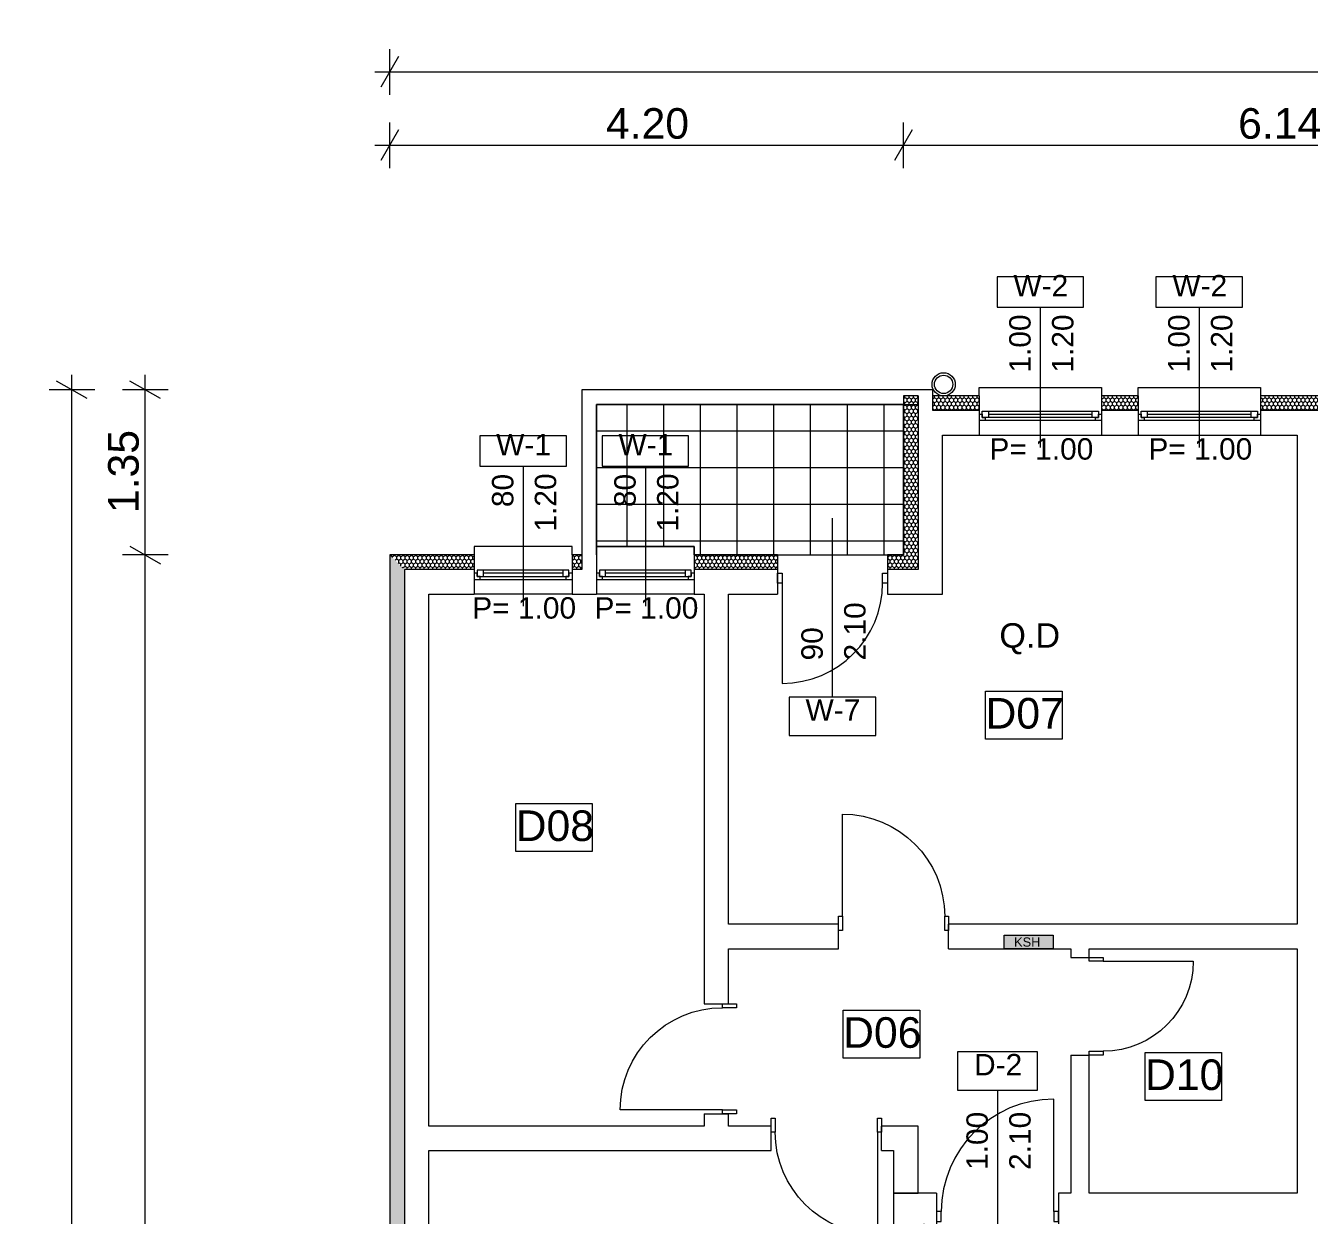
# Model space of a CAD drawing. Header units: feet. Extents: x 2566339 to 2624673, y -124111 to -81443.
# Drawn here: x 2573934 to 2584432, y -99939 to -90211 of the extents above; entities that cross this region are included whole.
import ezdxf
from ezdxf.enums import TextEntityAlignment as Align

# ---------------------------------------------------------------- set-up
doc = ezdxf.new("R2010")
doc.units = ezdxf.units.FT
doc.header["$MEASUREMENT"] = 0
for name, color, linetype, lineweight in [('ARCHICAD Door Markers_Pen_No__20', 1, 'Continuous', 5), ('ARCHICAD Door Markers_Pen_No__60', 230, 'Continuous', 5), ('ARCHICAD Doors_Pen_No__1', 7, 'Continuous', 5), ('ARCHICAD Doors_Pen_No__60', 230, 'Continuous', 5), ('ARCHICAD Window Markers_Pen_No__20', 1, 'Continuous', 5), ('ARCHICAD Windows_Pen_No__20', 1, 'Continuous', 5), ('Columns_Pen_No__1', 7, 'Continuous', 5), ('Columns_Pen_No__6', 5, 'Continuous', 5), ('Dimensioning - General_Pen_No__1', 7, 'Continuous', 5), ('Dimensioning - General_Pen_No__41', 7, 'Continuous', 5), ('Exterior walls_Pen_No__1', 7, 'Continuous', 5), ('Structural - Bearing_Pen_No__1', 7, 'Continuous', 5), ('Text blocks_Pen_No__1', 7, 'Continuous', 5), ('Text blocks_Pen_No__2', 8, 'Continuous', 5)]:
    doc.layers.add(name, color=color, linetype=linetype, lineweight=lineweight)
for name, color, linetype in [('Columns', 7, 'Continuous'), ('Dimensioning - General', 7, 'Continuous'), ('Exterior walls', 7, 'Continuous')]:
    doc.layers.add(name, color=color, linetype=linetype)
for name, color, linetype, lineweight, true_color in [('Exterior walls_Pen_No__14', 7, 'Continuous', 5, 0xbd8b17), ('Exterior walls_Pen_No__65', 7, 'Continuous', 5, 0x80c2ff), ('Structural - Bearing_Pen_No__82', 7, 'Continuous', 5, 0xaaaaaa)]:
    doc.layers.add(name, color=color, linetype=linetype, lineweight=lineweight, true_color=true_color)
doc.styles.add('GENERATED_STYLE_1', font='arial.ttf')
doc.dimstyles.new('GENERATED_STYLE__1', dxfattribs={"dimtxt": 250, "dimasz": 190, "dimexe": 0.18, "dimexo": 3, "dimgap": 0.09, "dimtad": 1, "dimlfac": 0.001, "dimzin": 0, "dimdsep": 46, "dimtxsty": 'GENERATED_STYLE_1', "dimblk": 'ARROWHEAD_2', "dimblk1": 'ARROWHEAD_2', "dimblk2": 'ARROWHEAD_2', "dimcen": 0.09, "dimclrd": 7, "dimclre": 7, "dimclrt": 7, "dimadec": 0, "dimazin": 0, "dimtfac": 1, "dimtdec": 4, "dimtmove": 0, "dimatfit": 3, "dimfxl": 1, "dimtolj": 1, "dimtzin": 0, "dimarcsym": 0})
doc.dimstyles.new('GENERATED_STYLE__2', dxfattribs={"dimtxt": 250, "dimasz": 190, "dimexe": 0.18, "dimexo": 3, "dimgap": 0.09, "dimtad": 1, "dimtih": 1, "dimtoh": 1, "dimlfac": 0.001, "dimzin": 0, "dimdsep": 46, "dimtxsty": 'GENERATED_STYLE_1', "dimblk": 'ARROWHEAD_2', "dimblk1": 'ARROWHEAD_2', "dimblk2": 'ARROWHEAD_2', "dimcen": 0.09, "dimclrd": 7, "dimclre": 7, "dimclrt": 7, "dimadec": 0, "dimazin": 0, "dimtfac": 1, "dimtdec": 4, "dimtmove": 0, "dimatfit": 3, "dimfxl": 1, "dimtolj": 1, "dimtzin": 0, "dimarcsym": 0})
pattern_1 = [(90, (2247653.822, -76424.967), (-34.641016, 0), [20, -40]), (90, (2247636.502, -76394.967), (-34.641016, 0), [20, -40]), (150, (2247653.822, -76404.967), (17.320508, 30), [20, -40]), (150, (2247619.18, -76404.967), (17.320508, 30), [20, -40]), (210, (2247653.822, -76424.967), (-17.320508, 30), [20, -40]), (210, (2247619.18, -76424.967), (-17.320508, 30), [20, -40])]

# ---------------------------------------------------------------- blocks, each defined once
blk = doc.blocks.new('Window 22_4')
at = {"layer": 'ARCHICAD Windows_Pen_No__20', "color": 1, "linetype": 'Continuous', "lineweight": 5}
for p, q in [((-400, 150), (-400, 220)), ((-400, 220), (400, 220)), ((400, 220), (400, 150)), ((-400, 150), (-400, 30)), ((400, 150), (400, 30)), ((-400, 30), (-400, 0)), ((-400, 0), (-375, 0)), ((-400, 0), (-400, -50)), ((-400, 0), (-400, -50)), ((-375, 25), (-325, 25)), ((-375, -25), (-375, 25)), ((-375, 0), (-375, -25)), ((-325, 25), (325, 25)), ((-325, 25), (-325, -25)), ((-325, 25), (325, 25)), ((-325, 0), (325, 0)), ((325, -25), (325, 25)), ((325, 25), (375, 25)), ((375, 25), (375, -25)), ((375, -25), (375, 0)), ((375, 0), (400, 0)), ((400, 30), (400, 0)), ((400, 0), (400, -50)), ((400, 0), (400, -50)), ((-350, -50), (-400, -50)), ((-400, -50), (-400, -170)), ((-375, -25), (-350, -25)), ((-325, -25), (-375, -25)), ((-350, -25), (-350, -50)), ((350, -50), (-350, -50)), ((325, -25), (-325, -25)), ((375, -25), (325, -25)), ((350, -50), (350, -25)), ((350, -25), (375, -25)), ((400, -50), (350, -50)), ((400, -50), (400, -170)), ((-400, -170), (400, -170))]:
    blk.add_line(p, q, dxfattribs=at)
blk = doc.blocks.new('W Marker 22_2')
at = {"layer": 'ARCHICAD Window Markers_Pen_No__20', "color": 1, "linetype": 'Continuous', "lineweight": 5}
for p, q in [((0, -1045), (0, 100)), ((-354, -1045), (-354, -1295)), ((354, -1045), (-354, -1045)), ((354, -1295), (354, -1045)), ((-354, -1295), (354, -1295))]:
    blk.add_line(p, q, dxfattribs=at)
at = {"layer": 'ARCHICAD Window Markers_Pen_No__20', "color": 1, "lineweight": 5, "style": 'GENERATED_STYLE_1'}
for tag, rotation, p in [('AC_MarkerText_4', 180, (417, 367)), ('whDistCm', 270, (-323, -397)), ('AC_MarkerText_2', 270, (27, -597)), ('AC_MarkerText_1', 180, (220, -962))]:
    blk.add_attdef(tag, text='', height=175, rotation=rotation, dxfattribs=at).set_placement(p, align=Align.BOTTOM_LEFT)
blk = doc.blocks.new('Window 22_5')
at = {"layer": 'ARCHICAD Windows_Pen_No__20', "color": 1, "linetype": 'Continuous', "lineweight": 5}
for p, q in [((-500, 150), (-500, 220)), ((-500, 220), (500, 220)), ((500, 220), (500, 150)), ((-500, 150), (-500, 30)), ((500, 150), (500, 30)), ((-500, 30), (-500, 0)), ((-500, 0), (-475, 0)), ((-500, 0), (-500, -50)), ((-500, 0), (-500, -50)), ((-475, 25), (-425, 25)), ((-475, -25), (-475, 25)), ((-475, 0), (-475, -25)), ((-425, 25), (425, 25)), ((-425, 25), (-425, -25)), ((-425, 25), (425, 25)), ((-425, 0), (425, 0)), ((425, -25), (425, 25)), ((425, 25), (475, 25)), ((475, 25), (475, -25)), ((475, -25), (475, 0)), ((475, 0), (500, 0)), ((500, 30), (500, 0)), ((500, 0), (500, -50)), ((500, 0), (500, -50)), ((-450, -50), (-500, -50)), ((-500, -50), (-500, -170)), ((-475, -25), (-450, -25)), ((-425, -25), (-475, -25)), ((-450, -25), (-450, -50)), ((450, -50), (-450, -50)), ((425, -25), (-425, -25)), ((475, -25), (425, -25)), ((450, -50), (450, -25)), ((450, -25), (475, -25)), ((500, -50), (450, -50)), ((500, -50), (500, -170)), ((-500, -170), (500, -170))]:
    blk.add_line(p, q, dxfattribs=at)
blk = doc.blocks.new('Wall_8', base_point=(2587252, -93239))
at = {"layer": 'Exterior walls_Pen_No__14', "linetype": 'Continuous', "lineweight": 5, "true_color": 0xbd8b17}
h = blk.add_hatch(dxfattribs=at)
h.set_pattern_fill('STYROFOAM_SM_INSULATION', color=42, style=0, pattern_type=2)
h.set_pattern_definition(pattern_1)
h.paths.add_polyline_path([(2581232, -93239), (2581112, -93239), (2581232, -93359)])
h = blk.add_hatch(dxfattribs=at)
h.set_pattern_fill('STYROFOAM_SM_INSULATION', color=42, style=0, pattern_type=2)
h.set_pattern_definition(pattern_1)
h.paths.add_polyline_path([(2581352, -93359), (2581732, -93359), (2581732, -93239), (2581352, -93239)])
h = blk.add_hatch(dxfattribs=at)
h.set_pattern_fill('STYROFOAM_SM_INSULATION', color=42, style=0, pattern_type=2)
h.set_pattern_definition(pattern_1)
h.paths.add_polyline_path([(2582732, -93359), (2583032, -93359), (2583032, -93239), (2582732, -93239)])
h = blk.add_hatch(dxfattribs=at)
h.set_pattern_fill('STYROFOAM_SM_INSULATION', color=42, style=0, pattern_type=2)
h.set_pattern_definition(pattern_1)
h.paths.add_polyline_path([(2584032, -93359), (2584782, -93359), (2584782, -93239), (2584032, -93239)])
h = blk.add_hatch(dxfattribs=at)
h.set_pattern_fill('STYROFOAM_SM_INSULATION', color=42, style=0, pattern_type=2)
h.set_pattern_definition(pattern_1)
h.paths.add_polyline_path([(2585582, -93359), (2585882, -93359), (2585882, -93239), (2585582, -93239)])
h = blk.add_hatch(dxfattribs=at)
h.set_pattern_fill('STYROFOAM_SM_INSULATION', color=42, style=0, pattern_type=2)
h.set_pattern_definition(pattern_1)
h.paths.add_polyline_path([(2586682, -93359), (2587132, -93359), (2587252, -93239), (2586682, -93239)])
at = {"layer": 'Exterior walls_Pen_No__1', "color": 7, "linetype": 'Continuous', "lineweight": 5}
for p, q in [((2581232, -93239), (2581232, -93359)), ((2581352, -93359), (2581352, -93239)), ((2581732, -93239), (2581732, -93359)), ((2582732, -93239), (2582732, -93359)), ((2583032, -93239), (2583032, -93359)), ((2584032, -93239), (2584032, -93359)), ((2584782, -93239), (2584782, -93359)), ((2585582, -93239), (2585582, -93359)), ((2585882, -93239), (2585882, -93359)), ((2586682, -93239), (2586682, -93359)), ((2581732, -93359), (2581352, -93359)), ((2581732, -93359), (2581732, -93389)), ((2581732, -93389), (2581732, -93439)), ((2583032, -93359), (2582732, -93359)), ((2582732, -93359), (2582732, -93389)), ((2582732, -93389), (2582732, -93439)), ((2583032, -93359), (2583032, -93389)), ((2583032, -93389), (2583032, -93439)), ((2584782, -93359), (2584032, -93359)), ((2584032, -93359), (2584032, -93389)), ((2584032, -93389), (2584032, -93439)), ((2584782, -93359), (2584782, -93389)), ((2584782, -93389), (2584782, -93439)), ((2585882, -93359), (2585582, -93359)), ((2585582, -93359), (2585582, -93389)), ((2585582, -93389), (2585582, -93439)), ((2585882, -93359), (2585882, -93389)), ((2585882, -93389), (2585882, -93439)), ((2587132, -93359), (2586682, -93359)), ((2586682, -93359), (2586682, -93389)), ((2586682, -93389), (2586682, -93439)), ((2581732, -93439), (2581732, -93559)), ((2582732, -93439), (2582732, -93559)), ((2583032, -93439), (2583032, -93559)), ((2584032, -93439), (2584032, -93559)), ((2584782, -93439), (2584782, -93559)), ((2585582, -93439), (2585582, -93559)), ((2585882, -93439), (2585882, -93559)), ((2586682, -93439), (2586682, -93559))]:
    blk.add_line(p, q, dxfattribs=at)
at = {"layer": 'Exterior walls_Pen_No__1', "color": 7, "linetype": 'Continuous', "lineweight": 5, "flags": 128}
for points in [[(2581232, -93239), (2581112, -93239)], [(2581732, -93239), (2581352, -93239)], [(2583032, -93239), (2582732, -93239)], [(2584782, -93239), (2584032, -93239)], [(2585882, -93239), (2585582, -93239)], [(2587252, -93239), (2586682, -93239)], [(2581432, -93559), (2581732, -93559)], [(2582732, -93559), (2583032, -93559)], [(2584032, -93559), (2584332, -93559)], [(2584532, -93559), (2584782, -93559)], [(2585582, -93559), (2585882, -93559)], [(2586682, -93559), (2586932, -93559)]]:
    blk.add_lwpolyline(points, dxfattribs=at)
at = {"layer": 'ARCHICAD Window Markers_Pen_No__20', "color": 1, "linetype": 'Continuous', "lineweight": 5}
ref = blk.add_blockref('W Marker 22_2', (2582232, -93559), dxfattribs=dict(at, rotation=180))
ref.add_attrib('A', '1.00', dxfattribs={"color": 1, "lineweight": 5, "height": 175, "rotation": 90, "style": 'GENERATED_STYLE_1'}).set_placement((2582205, -93048), align=Align.BOTTOM_LEFT)
ref.add_attrib('whDistCm', '1.20', dxfattribs={"color": 1, "lineweight": 5, "height": 175, "rotation": 90, "style": 'GENERATED_STYLE_1'}).set_placement((2582555, -93048), align=Align.BOTTOM_LEFT)
ref.add_attrib('AC_MarkerText_1', 'W-2', dxfattribs={"color": 1, "lineweight": 5, "height": 175, "rotation": 360, "style": 'GENERATED_STYLE_1'}).set_placement((2582012, -92477), align=Align.BOTTOM_LEFT)
ref.add_attrib('AC_MarkerText_4', 'P= 1.00', dxfattribs={"color": 1, "lineweight": 5, "height": 175, "rotation": 360, "style": 'GENERATED_STYLE_1'}).set_placement((2581816, -93812), align=Align.BOTTOM_LEFT)
ref = blk.add_blockref('W Marker 22_2', (2583532, -93559), dxfattribs=dict(at, rotation=180))
ref.add_attrib('A', '1.00', dxfattribs={"color": 1, "lineweight": 5, "height": 175, "rotation": 90, "style": 'GENERATED_STYLE_1'}).set_placement((2583505, -93048), align=Align.BOTTOM_LEFT)
ref.add_attrib('whDistCm', '1.20', dxfattribs={"color": 1, "lineweight": 5, "height": 175, "rotation": 90, "style": 'GENERATED_STYLE_1'}).set_placement((2583855, -93048), align=Align.BOTTOM_LEFT)
ref.add_attrib('AC_MarkerText_1', 'W-2', dxfattribs={"color": 1, "lineweight": 5, "height": 175, "rotation": 360, "style": 'GENERATED_STYLE_1'}).set_placement((2583312, -92477), align=Align.BOTTOM_LEFT)
ref.add_attrib('AC_MarkerText_4', 'P= 1.00', dxfattribs={"color": 1, "lineweight": 5, "height": 175, "rotation": 360, "style": 'GENERATED_STYLE_1'}).set_placement((2583116, -93812), align=Align.BOTTOM_LEFT)
ref = blk.add_blockref('W Marker 22_2', (2585182, -93559), dxfattribs=dict(at, rotation=180))
ref.add_attrib('whDistCm', '1.20', dxfattribs={"color": 1, "lineweight": 5, "height": 175, "rotation": 90, "style": 'GENERATED_STYLE_1'}).set_placement((2585505, -93048), align=Align.BOTTOM_LEFT)
ref.add_attrib('AC_MarkerText_1', 'W-1', dxfattribs={"color": 1, "lineweight": 5, "height": 175, "rotation": 360, "style": 'GENERATED_STYLE_1'}).set_placement((2584962, -92477), align=Align.BOTTOM_LEFT)
ref.add_attrib('AC_MarkerText_2', '80', dxfattribs={"color": 1, "lineweight": 5, "height": 175, "rotation": 90, "style": 'GENERATED_STYLE_1'}).set_placement((2585155, -92848), align=Align.BOTTOM_LEFT)
ref.add_attrib('AC_MarkerText_4', 'P= 1.00', dxfattribs={"color": 1, "lineweight": 5, "height": 175, "rotation": 360, "style": 'GENERATED_STYLE_1'}).set_placement((2584766, -93812), align=Align.BOTTOM_LEFT)
ref = blk.add_blockref('W Marker 22_2', (2586282, -93559), dxfattribs=dict(at, rotation=180))
ref.add_attrib('whDistCm', '1.20', dxfattribs={"color": 1, "lineweight": 5, "height": 175, "rotation": 90, "style": 'GENERATED_STYLE_1'}).set_placement((2586605, -93048), align=Align.BOTTOM_LEFT)
ref.add_attrib('AC_MarkerText_1', 'W-1', dxfattribs={"color": 1, "lineweight": 5, "height": 175, "rotation": 360, "style": 'GENERATED_STYLE_1'}).set_placement((2586062, -92477), align=Align.BOTTOM_LEFT)
ref.add_attrib('AC_MarkerText_2', '80', dxfattribs={"color": 1, "lineweight": 5, "height": 175, "rotation": 90, "style": 'GENERATED_STYLE_1'}).set_placement((2586255, -92848), align=Align.BOTTOM_LEFT)
ref.add_attrib('AC_MarkerText_4', 'P= 1.00', dxfattribs={"color": 1, "lineweight": 5, "height": 175, "rotation": 360, "style": 'GENERATED_STYLE_1'}).set_placement((2585866, -93812), align=Align.BOTTOM_LEFT)
at = {"layer": 'ARCHICAD Windows_Pen_No__20', "color": 1, "linetype": 'Continuous', "lineweight": 5, "zscale": 1000}
for name, p in [('Window 22_5', (2582232, -93389)), ('Window 22_5', (2583532, -93389)), ('Window 22_4', (2585182, -93389)), ('Window 22_4', (2586282, -93389))]:
    blk.add_blockref(name, p, dxfattribs=at)
blk = doc.blocks.new('Wall_9', base_point=(2581112, -93239))
at = {"layer": 'Exterior walls_Pen_No__14', "linetype": 'Continuous', "lineweight": 5, "true_color": 0xbd8b17}
h = blk.add_hatch(dxfattribs=at)
h.set_pattern_fill('STYROFOAM_SM_INSULATION', color=42, style=0, pattern_type=2)
h.set_pattern_definition(pattern_1)
h.paths.add_polyline_path([(2581112, -93239), (2581112, -94539), (2581232, -94659), (2581232, -93359)])
at = {"layer": 'Exterior walls_Pen_No__1', "color": 7, "linetype": 'Continuous', "lineweight": 5}
blk.add_line((2581232, -93359), (2581232, -94659), dxfattribs=at)
at = {"layer": 'Exterior walls_Pen_No__1', "color": 7, "linetype": 'Continuous', "lineweight": 5, "flags": 128}
for points in [[(2581112, -93239), (2581112, -94539)], [(2581432, -94859), (2581432, -93559)]]:
    blk.add_lwpolyline(points, dxfattribs=at)
blk = doc.blocks.new('Storefront with Transom 22')
at = {"layer": 'ARCHICAD Doors_Pen_No__60', "color": 230, "linetype": 'Continuous', "lineweight": 5}
for p, q in [((410, 0), (410, 820)), ((-450, 0), (-450, 90)), ((-450, -80), (-450, 0)), ((-450, 0), (-410, 0)), ((-450, -80), (-450, 0)), ((-450, -80), (-450, 0)), ((-410, 0), (-410, -80)), ((410, -80), (410, 0)), ((410, 0), (450, 0)), ((450, 0), (450, 90)), ((450, 0), (450, -80)), ((450, -80), (450, 0)), ((450, -80), (450, 0)), ((-410, -80), (-450, -80)), ((-450, -110), (-450, -80)), ((450, -80), (410, -80)), ((450, -110), (450, -80)), ((-450, -230), (-450, -110)), ((450, -230), (450, -110))]:
    blk.add_line(p, q, dxfattribs=at)
blk.add_arc((410, 0), 820, 90, 180, dxfattribs=at)
blk = doc.blocks.new('D Marker 22')
at = {"layer": 'ARCHICAD Door Markers_Pen_No__20', "color": 1, "linetype": 'Continuous', "lineweight": 5}
for p, q in [((354, 1157), (-354, 1157)), ((-354, 1157), (-354, 843)), ((354, 843), (354, 1157)), ((-354, 843), (354, 843)), ((0, 843), (0, -620))]:
    blk.add_line(p, q, dxfattribs=at)
at = {"layer": 'ARCHICAD Door Markers_Pen_No__20', "color": 1, "lineweight": 5, "style": 'GENERATED_STYLE_1'}
for tag, rotation, p in [('AC_MarkerText_1', 180, (220, 1208)), ('AC_MarkerText_3', 270, (-322, 657)), ('AC_MarkerText_2', 270, (28, 657))]:
    blk.add_attdef(tag, text='', height=175, rotation=rotation, dxfattribs=at).set_placement(p, align=Align.BOTTOM_LEFT)
blk = doc.blocks.new('Wall_10', base_point=(2581112, -94539))
at = {"layer": 'Exterior walls_Pen_No__14', "linetype": 'Continuous', "lineweight": 5, "true_color": 0xbd8b17}
h = blk.add_hatch(dxfattribs=at)
h.set_pattern_fill('STYROFOAM_SM_INSULATION', color=42, style=0, pattern_type=2)
h.set_pattern_definition(pattern_1)
h.paths.add_polyline_path([(2576912, -94539), (2577032, -94659), (2577602, -94659), (2577602, -94539)])
h = blk.add_hatch(dxfattribs=at)
h.set_pattern_fill('STYROFOAM_SM_INSULATION', color=42, style=0, pattern_type=2)
h.set_pattern_definition(pattern_1)
h.paths.add_polyline_path([(2578402, -94659), (2578482, -94659), (2578482, -94539), (2578402, -94539)])
h = blk.add_hatch(dxfattribs=at)
h.set_pattern_fill('STYROFOAM_SM_INSULATION', color=42, style=0, pattern_type=2)
h.set_pattern_definition(pattern_1)
h.paths.add_polyline_path([(2579402, -94659), (2580082, -94659), (2580082, -94539), (2579402, -94539)])
h = blk.add_hatch(dxfattribs=at)
h.set_pattern_fill('STYROFOAM_SM_INSULATION', color=42, style=0, pattern_type=2)
h.set_pattern_definition(pattern_1)
h.paths.add_polyline_path([(2581112, -94539), (2580982, -94539), (2580982, -94659), (2581232, -94659)])
at = {"layer": 'Exterior walls_Pen_No__1', "color": 7, "linetype": 'Continuous', "lineweight": 5}
for p, q in [((2577602, -94539), (2577602, -94659)), ((2578402, -94539), (2578402, -94659)), ((2578482, -94539), (2578482, -94659)), ((2578602, -94539), (2578602, -94659)), ((2579402, -94539), (2579402, -94659)), ((2580082, -94539), (2580082, -94659)), ((2580982, -94539), (2580982, -94659)), ((2577602, -94659), (2577032, -94659)), ((2577602, -94659), (2577602, -94689)), ((2577602, -94689), (2577602, -94739)), ((2578482, -94659), (2578402, -94659)), ((2578402, -94659), (2578402, -94689)), ((2578402, -94689), (2578402, -94739)), ((2578602, -94659), (2578602, -94689)), ((2578602, -94689), (2578602, -94739)), ((2580082, -94659), (2579402, -94659)), ((2579402, -94659), (2579402, -94689)), ((2579402, -94689), (2579402, -94739)), ((2580082, -94659), (2580082, -94689)), ((2580082, -94689), (2580082, -94769)), ((2581232, -94659), (2580982, -94659)), ((2580982, -94659), (2580982, -94689)), ((2580982, -94689), (2580982, -94769)), ((2577602, -94739), (2577602, -94859)), ((2578402, -94739), (2578402, -94859)), ((2578602, -94739), (2578602, -94859)), ((2579402, -94739), (2579402, -94859)), ((2580082, -94769), (2580082, -94859)), ((2580982, -94769), (2580982, -94859))]:
    blk.add_line(p, q, dxfattribs=at)
at = {"layer": 'Exterior walls_Pen_No__1', "color": 7, "linetype": 'Continuous', "lineweight": 5, "flags": 128}
for points in [[(2577602, -94539), (2576912, -94539)], [(2578482, -94539), (2578402, -94539)], [(2580082, -94539), (2579402, -94539)], [(2581112, -94539), (2580982, -94539)], [(2577232, -94859), (2577602, -94859)], [(2578402, -94859), (2578602, -94859)], [(2579402, -94859), (2579482, -94859)], [(2579682, -94859), (2580082, -94859)], [(2580982, -94859), (2581432, -94859)]]:
    blk.add_lwpolyline(points, dxfattribs=at)
at = {"layer": 'ARCHICAD Door Markers_Pen_No__20', "color": 1, "linetype": 'Continuous', "lineweight": 5}
ref = blk.add_blockref('D Marker 22', (2580532, -94859), dxfattribs=dict(at, rotation=180))
ref.add_attrib('AC_MarkerText_1', 'W-7', dxfattribs={"color": 1, "lineweight": 5, "height": 175, "rotation": 360, "style": 'GENERATED_STYLE_1'}).set_placement((2580312, -95947), align=Align.BOTTOM_LEFT)
ref.add_attrib('AC_MarkerText_2', '90', dxfattribs={"color": 1, "lineweight": 5, "height": 175, "rotation": 90, "style": 'GENERATED_STYLE_1'}).set_placement((2580505, -95402), align=Align.BOTTOM_LEFT)
ref.add_attrib('AC_MarkerText_3', '2.10', dxfattribs={"color": 1, "lineweight": 5, "height": 175, "rotation": 90, "style": 'GENERATED_STYLE_1'}).set_placement((2580855, -95402), align=Align.BOTTOM_LEFT)
at = {"layer": 'ARCHICAD Doors_Pen_No__60', "color": 230, "linetype": 'Continuous', "lineweight": 5, "zscale": 1000, "rotation": 180}
blk.add_blockref('Storefront with Transom 22', (2580532, -94769), dxfattribs=at)
at = {"layer": 'ARCHICAD Window Markers_Pen_No__20', "color": 1, "linetype": 'Continuous', "lineweight": 5}
ref = blk.add_blockref('W Marker 22_2', (2578002, -94859), dxfattribs=dict(at, rotation=180))
ref.add_attrib('whDistCm', '1.20', dxfattribs={"color": 1, "lineweight": 5, "height": 175, "rotation": 90, "style": 'GENERATED_STYLE_1'}).set_placement((2578325, -94348), align=Align.BOTTOM_LEFT)
ref.add_attrib('AC_MarkerText_1', 'W-1', dxfattribs={"color": 1, "lineweight": 5, "height": 175, "rotation": 360, "style": 'GENERATED_STYLE_1'}).set_placement((2577782, -93777), align=Align.BOTTOM_LEFT)
ref.add_attrib('AC_MarkerText_2', '80', dxfattribs={"color": 1, "lineweight": 5, "height": 175, "rotation": 90, "style": 'GENERATED_STYLE_1'}).set_placement((2577975, -94148), align=Align.BOTTOM_LEFT)
ref.add_attrib('AC_MarkerText_4', 'P= 1.00', dxfattribs={"color": 1, "lineweight": 5, "height": 175, "rotation": 360, "style": 'GENERATED_STYLE_1'}).set_placement((2577586, -95112), align=Align.BOTTOM_LEFT)
ref = blk.add_blockref('W Marker 22_2', (2579002, -94859), dxfattribs=dict(at, rotation=180))
ref.add_attrib('whDistCm', '1.20', dxfattribs={"color": 1, "lineweight": 5, "height": 175, "rotation": 90, "style": 'GENERATED_STYLE_1'}).set_placement((2579325, -94348), align=Align.BOTTOM_LEFT)
ref.add_attrib('AC_MarkerText_1', 'W-1', dxfattribs={"color": 1, "lineweight": 5, "height": 175, "rotation": 360, "style": 'GENERATED_STYLE_1'}).set_placement((2578782, -93777), align=Align.BOTTOM_LEFT)
ref.add_attrib('AC_MarkerText_2', '80', dxfattribs={"color": 1, "lineweight": 5, "height": 175, "rotation": 90, "style": 'GENERATED_STYLE_1'}).set_placement((2578975, -94148), align=Align.BOTTOM_LEFT)
ref.add_attrib('AC_MarkerText_4', 'P= 1.00', dxfattribs={"color": 1, "lineweight": 5, "height": 175, "rotation": 360, "style": 'GENERATED_STYLE_1'}).set_placement((2578586, -95112), align=Align.BOTTOM_LEFT)
at = {"layer": 'ARCHICAD Windows_Pen_No__20', "color": 1, "linetype": 'Continuous', "lineweight": 5, "xscale": -1, "zscale": 1000}
for p in [(2578002, -94689), (2579002, -94689)]:
    blk.add_blockref('Window 22_4', p, dxfattribs=at)
blk = doc.blocks.new('Wall_11', base_point=(2576912, -94539))
at = {"layer": 'Exterior walls_Pen_No__14', "linetype": 'Continuous', "lineweight": 5, "true_color": 0xbd8b17}
h = blk.add_hatch(dxfattribs=at)
h.set_pattern_fill('STYROFOAM_SM_INSULATION', color=42, style=0, pattern_type=2)
h.set_pattern_definition(pattern_1)
h.paths.add_polyline_path([(2576912, -94539), (2576912, -100059), (2577032, -100059), (2577032, -94659)])
at = {"layer": 'Exterior walls_Pen_No__1', "color": 7, "linetype": 'Continuous', "lineweight": 5}
blk.add_line((2577032, -94659), (2577032, -100059), dxfattribs=at)
at = {"layer": 'Exterior walls_Pen_No__1', "color": 7, "linetype": 'Continuous', "lineweight": 5, "flags": 128}
for points in [[(2576912, -94539), (2576912, -100059)], [(2577232, -99209), (2577232, -94859)], [(2577232, -100059), (2577232, -99409)]]:
    blk.add_lwpolyline(points, dxfattribs=at)
blk = doc.blocks.new('Storefront with Transom 22_4')
at = {"layer": 'ARCHICAD Doors_Pen_No__60', "color": 230, "linetype": 'Continuous', "lineweight": 5}
for p, q in [((460, 0), (460, 920)), ((-500, 150), (-500, 0)), ((500, 150), (500, 0)), ((-500, 0), (-500, -80)), ((-460, 0), (-500, 0)), ((-500, 0), (-500, -80)), ((-500, 0), (-500, -80)), ((-460, -80), (-460, 0)), ((460, 0), (460, -80)), ((500, 0), (460, 0)), ((500, -80), (500, 0)), ((500, 0), (500, -80)), ((500, 0), (500, -80)), ((-500, -80), (-460, -80)), ((-500, -80), (-500, -100)), ((460, -80), (500, -80)), ((500, -80), (500, -100))]:
    blk.add_line(p, q, dxfattribs=at)
blk.add_arc((460, 0), 920, 90, 180, dxfattribs=at)
blk = doc.blocks.new('D Marker 22_2')
at = {"layer": 'ARCHICAD Door Markers_Pen_No__60', "color": 230, "linetype": 'Continuous', "lineweight": 5}
for p, q in [((0, -1093), (0, 300)), ((-327, -1093), (-327, -1407)), ((327, -1093), (-327, -1093)), ((327, -1407), (327, -1093)), ((-327, -1407), (327, -1407))]:
    blk.add_line(p, q, dxfattribs=at)
at = {"layer": 'ARCHICAD Door Markers_Pen_No__60', "color": 230, "lineweight": 5, "style": 'GENERATED_STYLE_1'}
for tag, rotation, p in [('AC_MarkerText_3', 270, (-323, -327)), ('A', 270, (27, -327)), ('AC_MarkerText_1', 180, (193, -1042))]:
    blk.add_attdef(tag, text='', height=175, rotation=rotation, dxfattribs=at).set_placement(p, align=Align.BOTTOM_LEFT)
blk = doc.blocks.new('Wall_35', base_point=(2595132, -100009))
at = {"layer": 'Exterior walls_Pen_No__1', "color": 7, "linetype": 'Continuous', "lineweight": 5}
for p, q in [((2581382, -99759), (2581382, -99909)), ((2582382, -99759), (2582382, -99909)), ((2581382, -99909), (2581382, -99989)), ((2582382, -99909), (2582382, -99989))]:
    blk.add_line(p, q, dxfattribs=at)
at = {"layer": 'Exterior walls_Pen_No__1', "color": 7, "linetype": 'Continuous', "lineweight": 5, "flags": 128}
for points in [[(2581382, -99759), (2581032, -99759)], [(2582482, -99759), (2582382, -99759)], [(2584332, -99759), (2582632, -99759)]]:
    blk.add_lwpolyline(points, dxfattribs=at)
at = {"layer": 'ARCHICAD Door Markers_Pen_No__60', "color": 230, "linetype": 'Continuous', "lineweight": 5}
ref = blk.add_blockref('D Marker 22_2', (2581882, -100009), dxfattribs=dict(at, rotation=180))
ref.add_attrib('A', '1.00', dxfattribs={"color": 230, "lineweight": 5, "height": 175, "rotation": 90, "style": 'GENERATED_STYLE_1'}).set_placement((2581855, -99568), align=Align.BOTTOM_LEFT)
ref.add_attrib('AC_MarkerText_1', 'D-2', dxfattribs={"color": 230, "lineweight": 5, "height": 175, "rotation": 360, "style": 'GENERATED_STYLE_1'}).set_placement((2581690, -98847), align=Align.BOTTOM_LEFT)
ref.add_attrib('AC_MarkerText_3', '2.10', dxfattribs={"color": 230, "lineweight": 5, "height": 175, "rotation": 90, "style": 'GENERATED_STYLE_1'}).set_placement((2582205, -99568), align=Align.BOTTOM_LEFT)
at = {"layer": 'ARCHICAD Doors_Pen_No__60', "color": 230, "linetype": 'Continuous', "lineweight": 5, "zscale": 1000}
blk.add_blockref('Storefront with Transom 22_4', (2581882, -99909), dxfattribs=at)
blk = doc.blocks.new('Wall_36', base_point=(2581282, -100009))
at = {"layer": 'Exterior walls_Pen_No__1', "color": 7, "linetype": 'Continuous', "lineweight": 5, "flags": 128}
for points in [[(2581032, -99759), (2581032, -101859)], [(2581282, -101859), (2581282, -100009)]]:
    blk.add_lwpolyline(points, dxfattribs=at)
blk = doc.blocks.new('Wall_38', base_point=(2584532, -100009))
at = {"layer": 'Exterior walls_Pen_No__1', "color": 7, "linetype": 'Continuous', "lineweight": 5, "flags": 128}
for points in [[(2584332, -93559), (2584332, -97559)], [(2584532, -97559), (2584532, -93559)], [(2584332, -97759), (2584332, -99759)], [(2584532, -99759), (2584532, -97759)]]:
    blk.add_lwpolyline(points, dxfattribs=at)
blk = doc.blocks.new('Wall_42', base_point=(2581232, -99759))
at = {"layer": 'Exterior walls_Pen_No__1', "color": 7, "linetype": 'Continuous', "lineweight": 5, "flags": 128}
for points in [[(2581232, -99759), (2581232, -99209)], [(2581032, -99409), (2581032, -99759)], [(2581032, -99759), (2581232, -99759)]]:
    blk.add_lwpolyline(points, dxfattribs=at)
blk = doc.blocks.new('Entrance Door 22_4')
at = {"layer": 'ARCHICAD Doors_Pen_No__1', "color": 7, "linetype": 'Continuous', "lineweight": 5}
for p, q in [((418, 0), (418, 836)), ((-450, 150), (-450, 0)), ((450, 150), (450, 0)), ((-418, 0), (-450, 0)), ((-450, 0), (-450, -115)), ((-450, 0), (-450, -50)), ((-450, 0), (-450, -50)), ((-418, -115), (-418, 0)), ((450, 0), (418, 0)), ((418, 0), (418, -115)), ((450, -115), (450, 0)), ((450, 0), (450, -50)), ((450, 0), (450, -50)), ((-450, -115), (-418, -115)), ((418, -115), (450, -115))]:
    blk.add_line(p, q, dxfattribs=at)
blk.add_arc((418, 0), 836, 90, 180, dxfattribs=at)
blk = doc.blocks.new('Wall_43', base_point=(2581232, -99209))
at = {"layer": 'Exterior walls_Pen_No__1', "color": 7, "linetype": 'Continuous', "lineweight": 5}
for p, q in [((2580032, -99259), (2580032, -99209)), ((2580032, -99409), (2580032, -99259)), ((2580932, -99259), (2580932, -99209)), ((2580932, -99409), (2580932, -99259))]:
    blk.add_line(p, q, dxfattribs=at)
at = {"layer": 'Exterior walls_Pen_No__1', "color": 7, "linetype": 'Continuous', "lineweight": 5, "flags": 128}
for points in [[(2579482, -99209), (2577232, -99209)], [(2580032, -99209), (2579682, -99209)], [(2581232, -99209), (2580932, -99209)], [(2577232, -99409), (2580032, -99409)], [(2580932, -99409), (2581032, -99409)]]:
    blk.add_lwpolyline(points, dxfattribs=at)
at = {"layer": 'ARCHICAD Doors_Pen_No__1', "color": 7, "linetype": 'Continuous', "lineweight": 5, "xscale": -1, "zscale": 1000, "rotation": 180}
blk.add_blockref('Entrance Door 22_4', (2580482, -99259), dxfattribs=at)
blk = doc.blocks.new('Wall_44', base_point=(2579682, -99209))
at = {"layer": 'Exterior walls_Pen_No__1', "color": 7, "linetype": 'Continuous', "lineweight": 5}
for p, q in [((2579482, -98209), (2579632, -98209)), ((2579632, -98209), (2579682, -98209)), ((2579482, -99109), (2579632, -99109)), ((2579632, -99109), (2579682, -99109))]:
    blk.add_line(p, q, dxfattribs=at)
at = {"layer": 'Exterior walls_Pen_No__1', "color": 7, "linetype": 'Continuous', "lineweight": 5, "flags": 128}
for points in [[(2579482, -94859), (2579482, -98209)], [(2579682, -97559), (2579682, -94859)], [(2579682, -98209), (2579682, -97759)], [(2579482, -99109), (2579482, -99209)], [(2579682, -99209), (2579682, -99109)]]:
    blk.add_lwpolyline(points, dxfattribs=at)
at = {"layer": 'ARCHICAD Doors_Pen_No__1', "color": 7, "linetype": 'Continuous', "lineweight": 5, "xscale": -1, "zscale": 1000, "rotation": 90}
blk.add_blockref('Entrance Door 22_4', (2579632, -98659), dxfattribs=at)
blk = doc.blocks.new('Entrance Door 22_3')
at = {"layer": 'ARCHICAD Doors_Pen_No__1', "color": 7, "linetype": 'Continuous', "lineweight": 5}
for p, q in [((418, 0), (418, 836)), ((-418, 0), (-450, 0)), ((-450, 0), (-450, -115)), ((-418, -115), (-418, 0)), ((450, 0), (418, 0)), ((418, 0), (418, -115)), ((450, -115), (450, 0)), ((-450, -115), (-450, -65)), ((-450, -115), (-450, -65)), ((450, -115), (450, -65)), ((450, -115), (450, -65)), ((-450, -115), (-418, -115)), ((-450, -265), (-450, -115)), ((418, -115), (450, -115)), ((450, -265), (450, -115))]:
    blk.add_line(p, q, dxfattribs=at)
blk.add_arc((418, 0), 836, 90, 180, dxfattribs=at)
blk = doc.blocks.new('Wall_45', base_point=(2579682, -97759))
at = {"layer": 'Exterior walls_Pen_No__1', "color": 7, "linetype": 'Continuous', "lineweight": 5}
for p, q in [((2580582, -97609), (2580582, -97559)), ((2580582, -97759), (2580582, -97609)), ((2581482, -97609), (2581482, -97559)), ((2581482, -97759), (2581482, -97609))]:
    blk.add_line(p, q, dxfattribs=at)
at = {"layer": 'Exterior walls_Pen_No__1', "color": 7, "linetype": 'Continuous', "lineweight": 5, "flags": 128}
for points in [[(2580582, -97559), (2579682, -97559)], [(2584332, -97559), (2581482, -97559)], [(2579682, -97759), (2580582, -97759)], [(2581482, -97759), (2582482, -97759)], [(2582632, -97759), (2584332, -97759)]]:
    blk.add_lwpolyline(points, dxfattribs=at)
at = {"layer": 'ARCHICAD Doors_Pen_No__1', "color": 7, "linetype": 'Continuous', "lineweight": 5, "xscale": -1, "zscale": 1000}
blk.add_blockref('Entrance Door 22_3', (2581032, -97494), dxfattribs=at)
blk = doc.blocks.new('Entrance Door 22_2')
at = {"layer": 'ARCHICAD Doors_Pen_No__1', "color": 7, "linetype": 'Continuous', "lineweight": 5}
for p, q in [((368, 0), (368, 736)), ((-368, 0), (-400, 0)), ((-400, 0), (-400, -115)), ((-368, -115), (-368, 0)), ((400, 0), (368, 0)), ((368, 0), (368, -115)), ((400, -115), (400, 0)), ((-400, -115), (-368, -115)), ((-400, -265), (-400, -115)), ((368, -115), (400, -115)), ((400, -265), (400, -115))]:
    blk.add_line(p, q, dxfattribs=at)
blk.add_arc((368, 0), 736, 90, 180, dxfattribs=at)
blk = doc.blocks.new('Wall_46', base_point=(2582482, -97759))
at = {"layer": 'Exterior walls_Pen_No__1', "color": 7, "linetype": 'Continuous', "lineweight": 5}
for p, q in [((2582482, -97830), (2582632, -97830)), ((2582482, -98630), (2582632, -98630))]:
    blk.add_line(p, q, dxfattribs=at)
at = {"layer": 'Exterior walls_Pen_No__1', "color": 7, "linetype": 'Continuous', "lineweight": 5, "flags": 128}
for points in [[(2582482, -97759), (2582482, -97830)], [(2582632, -97830), (2582632, -97759)], [(2582482, -98630), (2582482, -99759)], [(2582632, -99759), (2582632, -98630)]]:
    blk.add_lwpolyline(points, dxfattribs=at)
at = {"layer": 'ARCHICAD Doors_Pen_No__1', "color": 7, "linetype": 'Continuous', "lineweight": 5, "xscale": -1, "zscale": 1000, "rotation": 270}
blk.add_blockref('Entrance Door 22_2', (2582747, -98230), dxfattribs=at)
blk = doc.blocks.new('Wall_56', base_point=(2581232, -93189))
at = {"layer": 'Exterior walls_Pen_No__1', "color": 7, "linetype": 'Continuous', "lineweight": 5, "flags": 128}
for points in [[(2581352, -93189), (2578482, -93189)], [(2578602, -93309), (2581232, -93309)]]:
    blk.add_lwpolyline(points, dxfattribs=at)
blk = doc.blocks.new('Wall_57', base_point=(2578482, -93189))
at = {"layer": 'Exterior walls_Pen_No__1', "color": 7, "linetype": 'Continuous', "lineweight": 5}
blk.add_line((2578482, -94539), (2578482, -94659), dxfattribs=at)
at = {"layer": 'Exterior walls_Pen_No__1', "color": 7, "linetype": 'Continuous', "lineweight": 5, "flags": 128}
for points in [[(2578482, -93189), (2578482, -94539)], [(2578602, -94539), (2578602, -93309)]]:
    blk.add_lwpolyline(points, dxfattribs=at)
blk = doc.blocks.new('Wall_58', base_point=(2581232, -93239))
at = {"layer": 'Exterior walls_Pen_No__1', "color": 7, "linetype": 'Continuous', "lineweight": 5}
for p, q in [((2581232, -93239), (2581232, -93359)), ((2581352, -93359), (2581352, -93239))]:
    blk.add_line(p, q, dxfattribs=at)
at = {"layer": 'Exterior walls_Pen_No__1', "color": 7, "linetype": 'Continuous', "lineweight": 5, "flags": 128}
for points in [[(2581352, -93239), (2581352, -93189)], [(2581232, -93309), (2581232, -93239)]]:
    blk.add_lwpolyline(points, dxfattribs=at)
blk = doc.blocks.new('Column_1', base_point=(2581442, -93144))
at = {"layer": 'Columns_Pen_No__1', "color": 7, "linetype": 'Continuous', "lineweight": 5}
blk.add_circle((2581442, -93144), 95, dxfattribs=at)
at = {"layer": 'Columns_Pen_No__6', "color": 5, "linetype": 'Continuous', "lineweight": 5}
blk.add_circle((2581442, -93144), 75, dxfattribs=at)
blk = doc.blocks.new('*D104', base_point=(2247654, -76425))
at = {"layer": 'Dimensioning - General_Pen_No__1', "color": 7, "linetype": 'Continuous', "lineweight": 5, "transparency": 16777216}
for p, q in [((2574787, -94467), (2575037, -94611)), ((2575100, -94539), (2574725, -94539)), ((2574912, -107579), (2574912, -94539)), ((2575100, -107579), (2574725, -107579)), ((2574787, -107507), (2575037, -107651))]:
    blk.add_line(p, q, dxfattribs=at)
at = {"layer": 'Dimensioning - General_Pen_No__1', "color": 7, "lineweight": 5, "transparency": 16777216, "insert": (2574862, -101487), "char_height": 250, "attachment_point": 7, "rotation": 90, "style": 'GENERATED_STYLE_1'}
blk.add_mtext('\\A1;13.04', dxfattribs=at)
blk = doc.blocks.new('ARROWHEAD_2')
at = {"color": 0, "linetype": 'Continuous', "lineweight": 0}
for p, q in [((-0.378, -0.655), (0.378, 0.655)), ((0, 0), (-1, 0))]:
    blk.add_line(p, q, dxfattribs=at)
blk = doc.blocks.new('*D105', base_point=(2247654, -76425))
at = {"layer": 'Dimensioning - General_Pen_No__1', "color": 7, "linetype": 'Continuous', "lineweight": 5, "transparency": 16777216}
for p, q in [((2575037, -93261), (2574787, -93117)), ((2574912, -93189), (2574912, -93067)), ((2575100, -93189), (2574725, -93189)), ((2574912, -94539), (2574912, -93189)), ((2574787, -94467), (2575037, -94611)), ((2575100, -94539), (2574725, -94539))]:
    blk.add_line(p, q, dxfattribs=at)
at = {"layer": 'Dimensioning - General_Pen_No__1', "color": 7, "lineweight": 5, "transparency": 16777216, "insert": (2574862, -94197), "char_height": 250, "attachment_point": 7, "rotation": 90, "style": 'GENERATED_STYLE_1'}
blk.add_mtext('\\A1;1.35', dxfattribs=at)
blk = doc.blocks.new('*D106', base_point=(2247654, -76425))
at = {"layer": 'Dimensioning - General_Pen_No__1', "color": 7, "linetype": 'Continuous', "lineweight": 5, "transparency": 16777216}
for p, q in [((2574437, -93261), (2574187, -93117)), ((2574312, -93189), (2574312, -93067)), ((2574500, -93189), (2574125, -93189)), ((2574312, -108929), (2574312, -93189)), ((2574187, -108857), (2574437, -109001)), ((2574500, -108929), (2574125, -108929)), ((2574312, -109051), (2574312, -108929))]:
    blk.add_line(p, q, dxfattribs=at)
at = {"layer": 'Dimensioning - General_Pen_No__1', "color": 7, "lineweight": 5, "transparency": 16777216, "insert": (2574262, -101487), "char_height": 250, "attachment_point": 7, "rotation": 90, "style": 'GENERATED_STYLE_1'}
blk.add_mtext('\\A1;15.74', dxfattribs=at)
blk = doc.blocks.new('*D113', base_point=(2247654, -76425))
at = {"layer": 'Dimensioning - General_Pen_No__1', "color": 7, "linetype": 'Continuous', "lineweight": 5, "transparency": 16777216}
for p, q in [((2576912, -91377), (2576912, -91002)), ((2581112, -91377), (2581112, -91002)), ((2576984, -91064), (2576840, -91314)), ((2581184, -91064), (2581040, -91314)), ((2576790, -91189), (2576912, -91189)), ((2576912, -91189), (2581112, -91189))]:
    blk.add_line(p, q, dxfattribs=at)
at = {"layer": 'Dimensioning - General_Pen_No__1', "color": 7, "lineweight": 5, "transparency": 16777216, "insert": (2578680, -91139), "char_height": 250, "attachment_point": 7, "style": 'GENERATED_STYLE_1'}
blk.add_mtext('\\A1;4.20', dxfattribs=at)
blk = doc.blocks.new('*D114', base_point=(2247654, -76425))
at = {"layer": 'Dimensioning - General_Pen_No__1', "color": 7, "linetype": 'Continuous', "lineweight": 5, "transparency": 16777216}
for p, q in [((2581112, -91377), (2581112, -91002)), ((2587252, -91377), (2587252, -91002)), ((2581184, -91064), (2581040, -91314)), ((2587324, -91064), (2587180, -91314)), ((2581112, -91189), (2587252, -91189))]:
    blk.add_line(p, q, dxfattribs=at)
at = {"layer": 'Dimensioning - General_Pen_No__1', "color": 7, "lineweight": 5, "transparency": 16777216, "insert": (2583850, -91139), "char_height": 250, "attachment_point": 7, "style": 'GENERATED_STYLE_1'}
blk.add_mtext('\\A1;6.14', dxfattribs=at)
blk = doc.blocks.new('*D117', base_point=(2247654, -76425))
at = {"layer": 'Dimensioning - General_Pen_No__1', "color": 7, "linetype": 'Continuous', "lineweight": 5, "transparency": 16777216}
for p, q in [((2576984, -90464), (2576840, -90714)), ((2576912, -90777), (2576912, -90402)), ((2599380, -90714), (2599524, -90464)), ((2599452, -90777), (2599452, -90402)), ((2576790, -90589), (2576912, -90589)), ((2576912, -90589), (2599452, -90589)), ((2599452, -90589), (2599575, -90589))]:
    blk.add_line(p, q, dxfattribs=at)
at = {"layer": 'Dimensioning - General_Pen_No__1', "color": 7, "lineweight": 5, "transparency": 16777216, "insert": (2587755, -90539), "char_height": 250, "attachment_point": 7, "style": 'GENERATED_STYLE_1'}
blk.add_mtext('\\A1;22.54', dxfattribs=at)

msp = doc.modelspace()

# ---------------------------------------------------------------- hatches: boundary and pattern name
at = {"layer": 'Exterior walls_Pen_No__65', "linetype": 'Continuous', "lineweight": 5, "true_color": 0x80c2ff}
msp.add_hatch(color=151, dxfattribs=at).paths.add_polyline_path([(2581937.226, -97759.236), (2581937.226, -97649.236), (2582337.226, -97649.236), (2582337.226, -97759.236)])
at = {"layer": 'Structural - Bearing_Pen_No__82', "linetype": 'Continuous', "lineweight": 5, "true_color": 0xaaaaaa}
h = msp.add_hatch(dxfattribs=at)
h.set_pattern_fill('GRID_30X30', color=253, style=0, pattern_type=2)
h.set_pattern_definition([(0, (2247653.82, -76424.97), (0, 300), []), (90, (2247653.82, -76424.97), (-300, 0), [])])
h.paths.add_polyline_path([(2581112.326, -93309.236), (2578602.326, -93309.236), (2578602.326, -94469.236), (2579402.326, -94469.236), (2579402.326, -94537.611), (2581112.326, -94537.611)])

# ---------------------------------------------------------------- linework, layer by layer
at = {"layer": 'Exterior walls_Pen_No__1', "color": 7, "linetype": 'Continuous', "lineweight": 5, "flags": 128}
msp.add_lwpolyline([(2581937.226, -97759.236), (2581937.226, -97649.236), (2582337.226, -97649.236), (2582337.226, -97759.236)], close=True, dxfattribs=at)
at = {"layer": 'Structural - Bearing_Pen_No__1', "color": 7, "linetype": 'Continuous', "lineweight": 5, "flags": 128}
msp.add_lwpolyline([(2581112.326, -93309.236), (2578602.326, -93309.236), (2578602.326, -94469.236), (2579402.326, -94469.236), (2579402.326, -94537.611), (2581112.326, -94537.611)], close=True, dxfattribs=at)
at = {"layer": 'Text blocks_Pen_No__2', "color": 8, "linetype": 'Continuous', "lineweight": 5, "flags": 128}
for points in [[(2581784.069, -95651.844), (2582410.358, -95651.844), (2582410.358, -96044.702), (2581784.069, -96044.702)], [(2577941.665, -96571.18), (2578567.954, -96571.18), (2578567.954, -96964.037), (2577941.665, -96964.037)], [(2580619.289, -98262.232), (2581245.577, -98262.232), (2581245.577, -98655.09), (2580619.289, -98655.09)], [(2583088.483, -98607.168), (2583714.769, -98607.168), (2583714.769, -99000.026), (2583088.483, -99000.026)]]:
    msp.add_lwpolyline(points, close=True, dxfattribs=at)

# ---------------------------------------------------------------- block references
at = {"layer": 'Columns', "color": 5, "lineweight": 5}
msp.add_blockref('Column_1', (2581441.632, -93144.236), dxfattribs=at)
at = {"layer": 'Exterior walls', "color": 7, "lineweight": 5}
for name, p in [('Wall_8', (2587252.326, -93239.236)), ('Wall_56', (2581232.326, -93189.236)), ('Wall_57', (2578482.326, -93189.236)), ('Wall_58', (2581232.326, -93239.236)), ('Wall_9', (2581112.326, -93239.236)), ('Wall_10', (2581112.326, -94539.236)), ('Wall_38', (2584532.326, -100009.236)), ('Wall_11', (2576912.326, -94539.236)), ('Wall_44', (2579682.326, -99209.236)), ('Wall_45', (2579682.326, -97759.236)), ('Wall_46', (2582482.326, -97759.236)), ('Wall_35', (2595132.326, -100009.236)), ('Wall_43', (2581232.326, -99209.236)), ('Wall_42', (2581232.326, -99759.236)), ('Wall_36', (2581282.326, -100009.236))]:
    msp.add_blockref(name, p, dxfattribs=at)

# ---------------------------------------------------------------- texts
at = {"layer": 'Dimensioning - General_Pen_No__41', "color": 7, "linetype": 'Continuous', "lineweight": 5, "insert": (2581897.349, -95352.34), "char_height": 200, "attachment_point": 7, "style": 'GENERATED_STYLE_1'}
msp.add_mtext('\\A1;Q.D', dxfattribs=at)
at = {"layer": 'Text blocks_Pen_No__1', "color": 7, "linetype": 'Continuous', "lineweight": 5, "insert": (2582125.303, -97667.059), "char_height": 75, "attachment_point": 2, "style": 'GENERATED_STYLE_1'}
msp.add_mtext('\\A1;KSH', dxfattribs=at)
at = {"layer": 'Text blocks_Pen_No__2', "color": 8, "linetype": 'Continuous', "lineweight": 5, "char_height": 250, "attachment_point": 1, "style": 'GENERATED_STYLE_1'}
for s, insert in [('\\A1;D07', (2581784.069, -95708.987)), ('\\A1;D08', (2577941.665, -96628.323)), ('\\A1;D06', (2580619.289, -98319.375)), ('\\A1;D10', (2583088.483, -98664.311))]:
    msp.add_mtext(s, dxfattribs=dict(at, insert=insert))

# ---------------------------------------------------------------- dimensions: what is measured, and where the dimension line sits
at = {"layer": 'Dimensioning - General', "color": 7, "linetype": 'Continuous', "lineweight": 5}
for base, p1, p2, picture, middle in [((2599452.326, -90589.236), (2576912.326, -94539.236), (2599452.326, -94539.236), '*D117', (2588174.898, -90414.236)), ((2581112.326, -91189.236), (2576912.326, -94539.236), (2581112.326, -94539.236), '*D113', (2579004.459, -91014.236)), ((2587252.326, -91189.236), (2581112.326, -94539.236), (2587252.326, -94539.236), '*D114', (2584174.459, -91014.236))]:
    dim = msp.add_linear_dim(base=base, p1=p1, p2=p2, dimstyle='GENERATED_STYLE__2', dxfattribs=at)
    dim.commit()
    dim.dimension.update_dxf_attribs({"geometry": picture, "text_midpoint": middle, "dimtype": 160})
for base, p1, p2, picture, middle in [((2574312.326, -93189.236), (2580132.326, -108929.236), (2578482.326, -93189.236), '*D106', (2574137.326, -101066.664)), ((2574912.326, -93189.236), (2576912.326, -94539.236), (2578482.326, -93189.236), '*D105', (2574737.326, -93872.103)), ((2574912.326, -94539.236), (2576912.326, -107579.236), (2576912.326, -94539.236), '*D104', (2574737.326, -101066.664))]:
    dim = msp.add_linear_dim(base=base, p1=p1, p2=p2, angle=90, dimstyle='GENERATED_STYLE__1', dxfattribs=at)
    dim.commit()
    dim.dimension.update_dxf_attribs({"geometry": picture, "text_midpoint": middle, "dimtype": 160, "text_rotation": 90})

doc.saveas('drawing.dxf')
